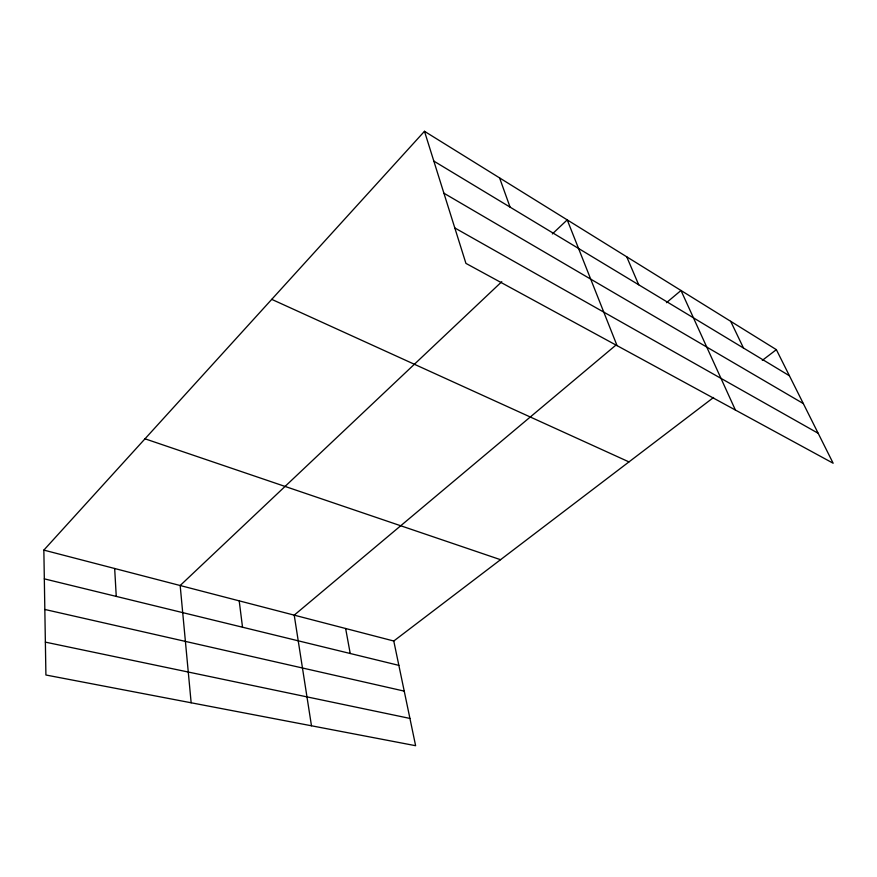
<?xml version="1.0" encoding="UTF-8"?>
<svg xmlns="http://www.w3.org/2000/svg" width="877" height="877" viewBox="0 0 877 877"><rect width="100%" height="100%" fill="white"/><g stroke="black" fill="none" stroke-linecap="round" stroke-linejoin="round"><path stroke-width="1.32" d="M43.85 550.109L393.773 641.01L415.621 745.702L45.911 675.005L43.85 550.109L424.479 131.298L776.364 349.66L833.15 463.231L465.928 263.385L424.479 131.298M501.787 281.692L180.169 585.518L191.153 702.784M552.346 233.929L567.222 219.875L617.068 345.648M615.621 345.363L294.223 615.15L311.478 725.783M666.465 302.675L681.001 290.484L735.397 410.041M393.773 641.01L713.571 397.478M762.288 360.381L776.364 349.66M45.363 642.128L409.932 718.427M44.826 609.46L404.231 691.12M44.321 578.853L398.86 665.369M145.001 438.807L500.548 559.701M271.738 299.364L628.973 461.905M454.801 227.943L818.175 433.293M443.905 193.203L803.321 403.573M433.83 161.094L789.41 375.762M730.694 321.322L743.488 348.037M626.726 256.808L638.697 284.773M499.583 177.91L510.063 207.115M345.637 628.502L350.219 653.497M239.202 600.855L242.523 627.219M114.668 568.504L116.257 596.415"/></g></svg>
